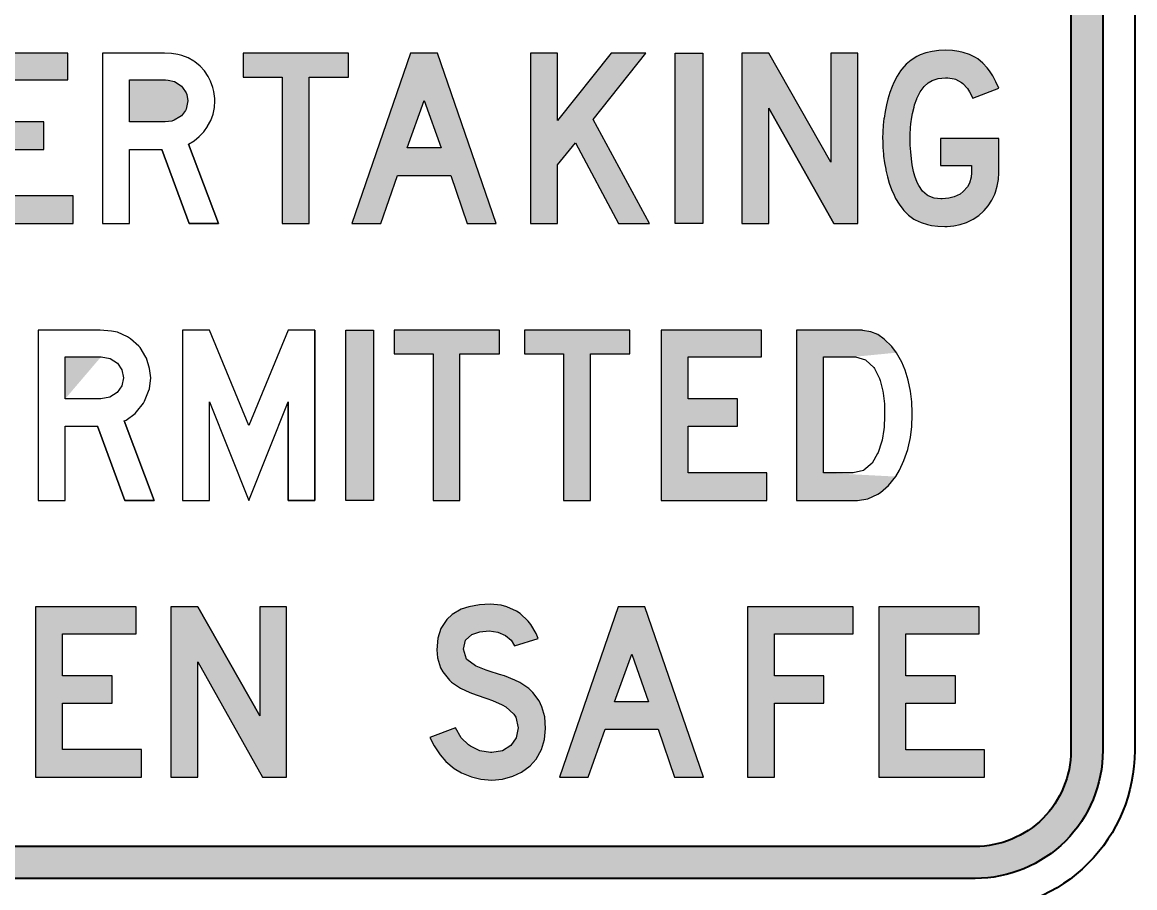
# Model space of a CAD drawing. Header units: inches. Extents: x 0 to 420, y 0 to 297.
# Drawn here: x 142.9 to 212.5, y 152.2 to 206.4 of the extents above; entities that cross this region are included whole.
import ezdxf

# ---------------------------------------------------------------- set-up
doc = ezdxf.new("R2010")
doc.units = ezdxf.units.IN
doc.header["$MEASUREMENT"] = 0
for name, color, linetype in [('L25', 1, 'Continuous'), ('L35', 3, 'Continuous'), ('T25', 1, 'Continuous')]:
    doc.layers.add(name, color=color, linetype=linetype)
doc.styles.add('ISO', font='iso3098b.shx')
doc.dimstyles.new('SIGNSDIM', dxfattribs={"dimtxt": 2.5, "dimasz": 0.2, "dimexe": 1.5, "dimexo": 2, "dimgap": 1, "dimtad": 1, "dimdec": 4, "dimlfac": 15, "dimrnd": 1, "dimdsep": 46, "dimtxsty": 'ISO', "dimblk": 'SGNDIM', "dimcen": 2.5, "dimse2": 1, "dimadec": 0, "dimazin": 0, "dimtfac": 1, "dimtdec": 4, "dimtix": 1, "dimtmove": 0, "dimatfit": 3, "dimldrblk": 'SGNDIM', "dimfxl": 1, "dimtolj": 1, "dimtzin": 0, "dimarcsym": 0})

# ---------------------------------------------------------------- blocks, each defined once
blk = doc.blocks.new('SGNDIM')
for p, q in [((0, 4.5), (0, -4.5)), ((0, 0), (-1, 0))]:
    blk.add_line(p, q)
blk = doc.blocks.new('*D13')
at = {"layer": 'DEFPOINTS', "color": 0, "transparency": 16777216}
for p in [(126.373, 186.061), (198.672, 186.061), (198.672, 124.928)]:
    blk.add_point(p, dxfattribs=at)
at = {"layer": 'T25', "color": 0, "lineweight": -2, "transparency": 16777216}
blk.add_line((126.573, 124.928), (198.472, 124.928), dxfattribs=at)
at = {"layer": 'T25', "color": 0, "lineweight": -2, "transparency": 16777216, "xscale": 0.2, "yscale": 0.2, "zscale": 0.2, "rotation": 180}
blk.add_blockref('SGNDIM', (126.373, 124.928), dxfattribs=at)
at = {"layer": 'T25', "color": 0, "lineweight": -2, "transparency": 16777216, "xscale": 0.2, "yscale": 0.2, "zscale": 0.2}
blk.add_blockref('SGNDIM', (198.672, 124.928), dxfattribs=at)
at = {"layer": 'T25', "color": 0, "transparency": 16777216, "insert": (162.523, 127.178), "char_height": 2.5, "attachment_point": 5, "style": 'ISO'}
blk.add_mtext('\\A1;1084', dxfattribs=at)

msp = doc.modelspace()

# ---------------------------------------------------------------- hatches: boundary and pattern name
at = {"layer": 'L25'}
h = msp.add_hatch(color=256, dxfattribs=at)
edge = h.paths.add_edge_path(flags=16)
edge.add_line((116.5225119, 160.7609522), (116.5225119, 260.7609522))
edge.add_arc((122.5225119, 260.7609522), 6, 90, 180, ccw=False)
edge.add_line((122.5225119, 266.7609522), (202.5225119, 266.7609522))
edge.add_arc((202.5225119, 260.7609522), 6, 0, 90, ccw=False)
edge.add_line((208.5225119, 260.7609522), (208.5225119, 160.7609522))
edge.add_arc((202.5225119, 160.7609522), 6, -90, 0, ccw=False)
edge.add_line((202.5225119, 154.7609522), (122.5225119, 154.7609522))
edge.add_arc((122.5225119, 160.7609522), 6, 180, 270, ccw=False)
edge = h.paths.add_edge_path()
edge.add_line((114.5225119, 160.7609522), (114.5225119, 260.7609522))
edge.add_arc((122.5225119, 260.7609522), 8, 90, 180, ccw=False)
edge.add_line((122.5225119, 268.7609522), (202.5225119, 268.7609522))
edge.add_arc((202.5225119, 260.7609522), 8, 0, 90, ccw=False)
edge.add_line((210.5225119, 260.7609522), (210.5225119, 160.7609522))
edge.add_arc((202.5225119, 160.7609522), 8, -90, 0, ccw=False)
edge.add_line((202.5225119, 152.7609522), (122.5225119, 152.7609522))
edge.add_arc((122.5225119, 160.7609522), 8, 180, 270, ccw=False)
for points in [[(145.7086287, 204.4276188), (139.4137471, 204.4276188), (139.4137471, 193.7609522), (146.0468003, 193.7609522), (146.0468003, 195.4844052), (141.1046053, 195.4844052), (141.1046053, 198.3975704), (144.2133397, 198.3975704), (144.2133397, 200.1169491), (141.1046053, 200.1169491), (141.1046053, 202.7530581), (145.7086287, 202.7530581)], [(163.2976279, 204.4276188), (156.6971696, 204.4276188), (156.6971696, 202.9323298), (159.1417838, 202.9323298), (159.1417838, 193.7609522), (160.8244932, 193.7609522), (160.8244932, 202.9323298), (163.2976279, 202.9323298)], [(181.9133651, 204.4276188), (179.7295098, 204.4276188), (176.376314, 200.206585), (176.376314, 204.4276188), (174.6854558, 204.4276188), (174.6854558, 193.7609522), (176.376314, 193.7609522), (176.376314, 197.4360222), (177.4967621, 198.8090805), (180.1939865, 193.7609522), (182.1293061, 193.7609522), (178.613136, 200.275849)], [(183.7468258, 193.7609522), (183.7468258, 204.4276188), (185.4784275, 204.4276188), (185.4784275, 193.7609522)], [(193.6719595, 193.7609522), (189.6016768, 200.9847871), (189.6016768, 193.7609522), (187.9108187, 193.7609522), (187.9108187, 204.4276188), (189.6016768, 204.4276188), (193.4926878, 197.6071452), (193.4926878, 204.4276188), (195.1835459, 204.4276188), (195.1835459, 193.7609522)], [(197.6485319, 202.9812221), (197.4448141, 202.5900838), (197.3388808, 202.341548), (197.192204, 201.9544841), (197.0699732, 201.5429741), (196.976263, 201.1803563), (196.8907015, 200.7729206), (196.8255118, 200.3491874), (196.8214375, 200.3247413), (196.7766195, 199.9132312), (196.748099, 199.4976468), (196.735876, 199.0779881), (196.7399503, 198.9394599), (196.7521734, 198.5238755), (196.7888426, 198.1082911), (196.8010657, 197.981986), (196.8581067, 197.5623272), (196.9314451, 197.1589659), (196.9436682, 197.0978505), (197.0414527, 196.6863405), (197.1555347, 196.2911279), (197.2940629, 195.8959152), (197.4529628, 195.5251487), (197.546673, 195.333654), (197.7626139, 194.9710362), (197.9948523, 194.649162), (198.060042, 194.5758236), (198.3574701, 194.2824699), (198.687493, 194.0420828), (198.7771288, 193.9891161), (199.1478953, 193.8179932), (199.555331, 193.6957624), (199.7875694, 193.6468702), (200.1909307, 193.5979779), (200.6350356, 193.5816804), (200.7817125, 193.5816804), (201.2013713, 193.622424), (201.6006582, 193.7039112), (201.9836478, 193.8342906), (202.0284657, 193.850588), (202.4073809, 194.0380084), (202.7496269, 194.2661724), (203.0552037, 194.53508), (203.0837242, 194.5676748), (203.3485574, 194.877326), (203.572647, 195.2236463), (203.7559931, 195.6066359), (203.800811, 195.7207179), (203.914893, 196.1077818), (203.9841571, 196.5152175), (204.0086032, 196.943025), (204.0086032, 199.0779881), (200.3661281, 199.0779881), (200.3661281, 197.3912043), (202.3095964, 197.3912043), (202.3095964, 196.943025), (202.2892246, 196.6618943), (202.1710682, 196.2789048), (202.0569862, 196.0670382), (201.7880787, 195.7573871), (201.5843608, 195.6025615), (201.2054456, 195.4232898), (200.8835714, 195.3377283), (200.4598383, 195.3010591), (200.3783511, 195.3010591), (199.9586924, 195.3581001), (199.5920002, 195.4966282), (199.5308849, 195.5332975), (199.2334568, 195.7899819), (198.9930698, 196.1485254), (198.9075083, 196.3237227), (198.7608314, 196.7270841), (198.6793443, 197.0245121), (198.5937828, 197.4441709), (198.5367418, 197.8190117), (198.4919238, 198.2386705), (198.4919238, 198.2427449), (198.4674777, 198.6624036), (198.459329, 199.0779881), (198.4634033, 199.3387469), (198.4878495, 199.7584057), (198.5122956, 200.0110158), (198.573411, 200.4225259), (198.6100802, 200.6425412), (198.7037904, 201.0459025), (198.7404596, 201.1844306), (198.870839, 201.5714946), (198.8789878, 201.5918663), (199.08678, 202.0074508), (199.327167, 202.3333993), (199.5920002, 202.5778607), (199.840536, 202.7204632), (200.2194512, 202.8426939), (200.6635561, 202.8793632), (200.8183817, 202.8752888), (201.2176687, 202.8141734), (201.3032302, 202.7897273), (201.665848, 202.5900838), (201.7595582, 202.5167454), (202.0406888, 202.2030199), (202.1751426, 201.999302), (202.3829348, 201.6163125), (204.0086032, 202.2437635), (203.8293315, 202.6308274), (203.6337624, 202.9975195), (203.4218958, 203.3234681), (203.287442, 203.5027398), (203.0022371, 203.8083166), (202.6925859, 204.0609267), (202.5459091, 204.1546369), (202.1792169, 204.337983), (201.7840043, 204.4724367), (201.5110224, 204.5335521), (201.1035867, 204.5865187), (200.6635561, 204.6028162), (200.2601948, 204.5865187), (199.8364617, 204.5335521), (199.4453234, 204.4439162), (199.08678, 204.3135368), (198.8749134, 204.2116779), (198.5285931, 203.995737), (198.2148676, 203.7309038), (197.9378113, 203.4171783), (197.8644729, 203.3193937)], [(163.1267758, 176.4276188), (163.1267758, 187.0942855), (164.86112, 187.0942855), (164.86112, 176.4276188)], [(172.7420524, 187.0942855), (166.1461523, 187.0942855), (166.1461523, 185.5935834), (168.5904096, 185.5935834), (168.5904096, 176.4276188), (170.2708364, 176.4276188), (170.2708364, 185.5935834), (172.7420524, 185.5935834)], [(180.9105444, 187.0942855), (174.3146443, 187.0942855), (174.3146443, 185.5935834), (176.7589016, 185.5935834), (176.7589016, 176.4276188), (178.4393284, 176.4276188), (178.4393284, 185.5935834), (180.9105444, 185.5935834)], [(189.1599125, 187.0942855), (182.8695446, 187.0942855), (182.8695446, 176.4276188), (189.4924034, 176.4276188), (189.4924034, 178.1529769), (184.5589577, 178.1529769), (184.5589577, 181.0645186), (187.6592105, 181.0645186), (187.6592105, 182.7808904), (184.5589577, 182.7808904), (184.5589577, 185.4138586), (189.1599125, 185.4138586)], [(149.989516, 169.7609522), (143.7023691, 169.7609522), (143.7023691, 159.0997472), (150.3218367, 159.0997472), (150.3218367, 160.8242218), (145.3909171, 160.8242218), (145.3909171, 163.7342727), (148.4895824, 163.7342727), (148.4895824, 165.4497657), (145.3909171, 165.4497657), (145.3909171, 168.0813857), (149.989516, 168.0813857)], [(153.8516206, 169.7609522), (157.7316884, 162.9438885), (157.7316884, 169.7609522), (159.4202365, 169.7609522), (159.4202365, 159.0997472), (157.9113212, 159.0997472), (153.8516206, 166.3209846), (153.8516206, 159.0997472), (152.1630726, 159.0997472), (152.1630726, 169.7609522)], [(169.9988452, 162.1839691), (168.3821503, 161.591181), (168.6605811, 161.0612643), (169.0378099, 160.4954211), (169.3880938, 160.0912474), (169.9090289, 159.6511471), (170.3581108, 159.3727163), (170.9958071, 159.1122488), (171.570632, 158.9685425), (172.2711998, 158.9146527), (172.9448227, 158.9775242), (173.5915007, 159.157157), (174.1214173, 159.4086428), (174.6603156, 159.8128166), (175.0375445, 160.2349536), (175.3698651, 160.8367234), (175.5674611, 161.4654381), (175.6303326, 162.1570242), (175.5764428, 162.8845369), (175.4057916, 163.4952884), (175.2261589, 163.8725172), (174.8309668, 164.4114155), (174.5794809, 164.6449381), (174.0136377, 165.0221669), (173.6992803, 165.1748548), (173.061584, 165.4353223), (172.7562083, 165.5341203), (172.1095303, 165.7317164), (171.9119343, 165.7945878), (171.2922012, 166.0460737), (171.247293, 166.064037), (170.7083947, 166.4682107), (170.6904314, 166.486174), (170.4838537, 167.1148887), (170.6275599, 167.6717503), (171.0047888, 168.0220342), (171.5167422, 168.201667), (172.1005487, 168.2555568), (172.6484286, 168.174722), (173.1244555, 167.9681443), (173.483721, 167.6717503), (173.6902987, 167.3214664), (175.172269, 167.7795299), (175.0465261, 168.0849056), (174.7052238, 168.6687122), (174.5345727, 168.8752898), (174.0405826, 169.342335), (173.8160416, 169.4860413), (173.1963086, 169.7734537), (172.8460247, 169.8632701), (172.1544385, 169.9261415), (171.4897972, 169.890215), (170.8341376, 169.7734537), (170.3491292, 169.6117842), (169.7832859, 169.2794636), (169.4509653, 168.9740879), (169.0827181, 168.399263), (168.8851221, 167.7974932), (168.8222506, 167.0699805), (168.8671588, 166.5670087), (169.0557732, 165.9472757), (169.1994794, 165.6868082), (169.6216164, 165.1748548), (169.7383777, 165.0580935), (170.2952393, 164.6808646), (170.8880275, 164.4024339), (171.2922012, 164.249746), (171.9478608, 164.025205), (172.3071263, 163.8904805), (172.9178778, 163.6210313), (173.1334371, 163.4952884), (173.6453905, 163.0551881), (173.7711334, 162.857592), (173.9148396, 162.1839691), (173.7980783, 161.5732177), (173.4567761, 161.0792276), (172.9448227, 160.7558886), (172.935841, 160.7558886), (172.2711998, 160.6391273), (172.190365, 160.6391273), (171.5167422, 160.746907), (170.923954, 161.0343194), (170.8071927, 161.1151542), (170.3491292, 161.5732177)], [(194.8869656, 169.7554904), (188.267498, 169.7554904), (188.267498, 159.0942855), (189.9560461, 159.0942855), (189.9560461, 163.728811), (193.0547113, 163.728811), (193.0547113, 165.4443039), (189.9560461, 165.4443039), (189.9560461, 168.075924), (194.8869656, 168.075924)], [(202.7818259, 169.7554904), (196.4946789, 169.7554904), (196.4946789, 159.0942855), (203.1231281, 159.0942855), (203.1231281, 160.8187601), (198.1832269, 160.8187601), (198.1832269, 163.728811), (201.2908739, 163.728811), (201.2908739, 165.4443039), (198.1832269, 165.4443039), (198.1832269, 168.075924), (202.7818259, 168.075924)]]:
    msp.add_hatch(color=256, dxfattribs=at).paths.add_polyline_path(points)
h = msp.add_hatch(color=256, dxfattribs=at)
h.paths.add_polyline_path([(149.5751935, 200.1169491), (149.5751935, 202.7530581), (151.8242386, 202.7530581), (151.9994359, 202.740835), (152.3946486, 202.6430504), (152.5087306, 202.5900838), (152.8428278, 202.3537711), (152.9080176, 202.284507), (153.1239585, 201.9341123), (153.1606277, 201.8404021), (153.2258174, 201.4329664), (153.221743, 201.3270331), (153.1239585, 200.9277461), (153.0791405, 200.8340359), (152.8306048, 200.5080874), (152.7409689, 200.4306746), (152.3824255, 200.2269567), (152.2235256, 200.1739901), (151.8079412, 200.1169491)], flags=0)
h.paths.add_polyline_path([(153.278784, 198.7357421), (153.6251044, 198.9353856), (153.9469786, 199.2002188), (154.2321836, 199.5017212), (154.4684963, 199.8439672), (154.4725706, 199.8521159), (154.6640654, 200.2147337), (154.8107423, 200.6099463), (154.8107423, 200.6140207), (154.9003781, 201.0214564), (154.932973, 201.4329664), (154.9248243, 201.5918663), (154.8677833, 202.0196738), (154.8025936, 202.272284), (154.6559167, 202.6715709), (154.5010911, 202.968999), (154.2688528, 203.3234681), (153.9999452, 203.6168218), (153.6739967, 203.8857293), (153.6047326, 203.9305473), (153.2502635, 204.1261164), (152.8509766, 204.2850163), (152.6105895, 204.3461317), (152.2072281, 204.407247), (151.7671976, 204.4276188), (147.8843354, 204.4276188), (147.8843354, 193.7609522), (149.5751935, 193.7609522), (149.5751935, 198.3975704), (151.6001489, 198.3975704), (153.3195276, 193.7609522), (155.1570626, 193.7609522)], flags=17)
edge = h.paths.add_edge_path(flags=17)
edge.add_line((153.278784, 198.7357421), (153.6251044, 198.9353856))
edge.add_line((153.278784, 198.7357421), (155.1570626, 193.7609522))
edge.add_line((155.1570626, 193.7609522), (153.3195276, 193.7609522))
edge.add_line((153.3195276, 193.7609522), (151.6001489, 198.3975704))
edge.add_line((149.5751935, 198.3975704), (151.6001489, 198.3975704))
edge.add_line((149.5751935, 193.7609522), (149.5751935, 198.3975704))
edge.add_line((147.8843354, 193.7609522), (149.5751935, 193.7609522))
edge.add_line((147.8843354, 204.4276188), (147.8843354, 193.7609522))
edge.add_line((151.7671976, 204.4276188), (147.8843354, 204.4276188))
edge.add_line((152.2072281, 204.407247), (151.7671976, 204.4276188))
edge.add_line((152.6105895, 204.3461317), (152.2072281, 204.407247))
edge.add_line((152.8509766, 204.2850163), (152.6105895, 204.3461317))
edge.add_line((153.2502635, 204.1261164), (152.8509766, 204.2850163))
edge.add_line((153.6047326, 203.9305473), (153.2502635, 204.1261164))
edge.add_line((153.6739967, 203.8857293), (153.6047326, 203.9305473))
edge.add_line((153.9999452, 203.6168218), (153.6739967, 203.8857293))
edge.add_line((154.2688528, 203.3234681), (153.9999452, 203.6168218))
edge.add_line((154.5010911, 202.968999), (154.2688528, 203.3234681))
edge.add_line((154.6559167, 202.6715709), (154.5010911, 202.968999))
edge.add_line((154.8025936, 202.272284), (154.6559167, 202.6715709))
edge.add_line((154.8677833, 202.0196738), (154.8025936, 202.272284))
edge.add_line((154.9248243, 201.5918663), (154.8677833, 202.0196738))
edge.add_line((154.932973, 201.4329664), (154.9248243, 201.5918663))
edge.add_line((154.9003781, 201.0214564), (154.932973, 201.4329664))
edge.add_line((154.8107423, 200.6140207), (154.9003781, 201.0214564))
edge.add_line((154.8107423, 200.6099463), (154.8107423, 200.6140207))
edge.add_line((154.6640654, 200.2147337), (154.8107423, 200.6099463))
edge.add_line((154.4725706, 199.8521159), (154.6640654, 200.2147337))
edge.add_line((154.4684963, 199.8439672), (154.4725706, 199.8521159))
edge.add_line((154.2321836, 199.5017212), (154.4684963, 199.8439672))
edge.add_line((153.9469786, 199.2002188), (154.2321836, 199.5017212))
edge.add_line((153.6251044, 198.9353856), (153.9469786, 199.2002188))
h.paths.add_polyline_path([(151.6001489, 198.3975704), (153.3195276, 193.7609522)], flags=0)
h.paths.add_polyline_path([(155.1570626, 193.7609522), (153.278784, 198.7357421)], flags=0)
h = msp.add_hatch(color=256, dxfattribs=at)
h.paths.add_polyline_path([(168.8631996, 204.4276188), (167.1804902, 204.4276188), (163.5094945, 193.7609522), (165.3144347, 193.7609522), (166.3615444, 196.771902), (169.6943685, 196.771902), (170.7292551, 193.7609522), (172.5341953, 193.7609522)])
h.paths.add_polyline_path([(166.9564005, 198.4912806), (168.0401795, 201.4696356), (169.0872893, 198.4912806)], flags=16)
h = msp.add_hatch(color=256, dxfattribs=at)
h.paths.add_polyline_path([(197.4840917, 180.351825), (193.1067043, 188.0248579)], flags=0)
edge = h.paths.add_edge_path(flags=17)
edge.add_line((197.6857723, 176.0248579), (193.1067043, 184.1516722))
edge.add_line((193.1067043, 176.0248579), (193.1067043, 184.1516722))
edge.add_line((191.2044889, 176.0248579), (193.1067043, 176.0248579))
edge.add_line((191.2044889, 188.0248579), (191.2044889, 176.0248579))
edge.add_line((193.1067043, 188.0248579), (191.2044889, 188.0248579))
edge.add_line((193.1067043, 188.0248579), (197.4840917, 180.351825))
edge.add_line((197.4840917, 188.0248579), (197.4840917, 180.351825))
edge.add_line((197.4840917, 188.0248579), (199.3863071, 188.0248579))
edge.add_line((199.3863071, 188.0248579), (199.3863071, 176.0248579))
edge.add_line((199.3863071, 176.0248579), (197.6857723, 176.0248579))
edge = h.paths.add_edge_path(flags=17)
edge.add_line((197.6857723, 176.0248579), (193.1067043, 184.1516722))
edge.add_line((197.6857723, 176.0248579), (199.3863071, 176.0248579))
edge.add_line((199.3863071, 176.0248579), (199.3863071, 188.0248579))
edge.add_line((199.3863071, 188.0248579), (197.4840917, 188.0248579))
edge.add_line((197.4840917, 188.0248579), (197.4840917, 180.351825))
edge.add_line((197.4840917, 180.351825), (193.1067043, 188.0248579))
edge.add_line((193.1067043, 188.0248579), (191.2044889, 188.0248579))
edge.add_line((191.2044889, 188.0248579), (191.2044889, 176.0248579))
edge.add_line((191.2044889, 176.0248579), (193.1067043, 176.0248579))
edge.add_line((193.1067043, 176.0248579), (193.1067043, 184.1516722))
h = msp.add_hatch(color=256, dxfattribs=at)
h.paths.add_polyline_path([(197.6857723, 176.0248579), (193.1067043, 184.1516722)])
h.paths.add_polyline_path([(193.1067043, 188.0248579), (197.4840917, 180.351825)])
h = msp.add_hatch(color=256, dxfattribs=at)
h.paths.add_polyline_path([(145.5496907, 182.7808904), (145.5496907, 185.4138586), (147.7962506, 185.4138586), (148.37137, 185.3060238), (148.820682, 185.0184641), (149.0992554, 184.5961108), (149.198104, 184.1018676), (149.0992554, 183.589652), (148.8027095, 183.1762849), (148.3533975, 182.8887253), (147.7872644, 182.7808904)], flags=0)
h.paths.add_polyline_path([(149.2520215, 181.4059957), (149.3688426, 181.4599131), (149.9259895, 181.8642939), (150.0248381, 181.9631425), (150.4471914, 182.5113032), (150.5190813, 182.6460968), (150.7796822, 183.2751336), (150.8246134, 183.4189134), (150.9054896, 184.1018676), (150.8425859, 184.6859732), (150.6359024, 185.3329825), (150.5999575, 185.3958862), (150.2405079, 185.988978), (150.1596317, 186.0878266), (149.647416, 186.5461249), (149.458705, 186.6719322), (148.8296682, 186.9505056), (148.4522461, 187.0313818), (147.7423332, 187.0942855), (143.8602776, 187.0942855), (143.8602776, 176.4276188), (145.5496907, 176.4276188), (145.5496907, 181.0645186), (147.5805809, 181.0645186), (149.2969527, 176.4276188), (151.1301456, 176.4276188)], flags=17)
edge = h.paths.add_edge_path(flags=17)
edge.add_line((149.2520215, 181.4059957), (149.3688426, 181.4599131))
edge.add_line((149.2520215, 181.4059957), (151.1301456, 176.4276188))
edge.add_line((151.1301456, 176.4276188), (149.2969527, 176.4276188))
edge.add_line((149.2969527, 176.4276188), (147.5805809, 181.0645186))
edge.add_line((145.5496907, 181.0645186), (147.5805809, 181.0645186))
edge.add_line((145.5496907, 176.4276188), (145.5496907, 181.0645186))
edge.add_line((143.8602776, 176.4276188), (145.5496907, 176.4276188))
edge.add_line((143.8602776, 187.0942855), (143.8602776, 176.4276188))
edge.add_line((147.7423332, 187.0942855), (143.8602776, 187.0942855))
edge.add_line((148.4522461, 187.0313818), (147.7423332, 187.0942855))
edge.add_line((148.8296682, 186.9505056), (148.4522461, 187.0313818))
edge.add_line((149.458705, 186.6719322), (148.8296682, 186.9505056))
edge.add_line((149.647416, 186.5461249), (149.458705, 186.6719322))
edge.add_line((150.1596317, 186.0878266), (149.647416, 186.5461249))
edge.add_line((150.2405079, 185.988978), (150.1596317, 186.0878266))
edge.add_line((150.5999575, 185.3958862), (150.2405079, 185.988978))
edge.add_line((150.6359024, 185.3329825), (150.5999575, 185.3958862))
edge.add_line((150.8425859, 184.6859732), (150.6359024, 185.3329825))
edge.add_line((150.9054896, 184.1018676), (150.8425859, 184.6859732))
edge.add_line((150.8246134, 183.4189134), (150.9054896, 184.1018676))
edge.add_line((150.7796822, 183.2751336), (150.8246134, 183.4189134))
edge.add_line((150.5190813, 182.6460968), (150.7796822, 183.2751336))
edge.add_line((150.4471914, 182.5113032), (150.5190813, 182.6460968))
edge.add_line((150.0248381, 181.9631425), (150.4471914, 182.5113032))
edge.add_line((149.9259895, 181.8642939), (150.0248381, 181.9631425))
edge.add_line((149.3688426, 181.4599131), (149.9259895, 181.8642939))
h.paths.add_polyline_path([(147.5805809, 181.0645186), (149.2969527, 176.4276188)], flags=0)
h.paths.add_polyline_path([(151.1301456, 176.4276188), (149.2520215, 181.4059957)], flags=0)
edge = h.paths.add_edge_path(flags=0)
edge.add_line((147.7962506, 185.4138586), (148.37137, 185.3060238))
edge.add_line((148.37137, 185.3060238), (148.820682, 185.0184641))
edge.add_line((148.820682, 185.0184641), (149.0992554, 184.5961108))
edge.add_line((149.0992554, 184.5961108), (149.198104, 184.1018676))
edge.add_line((149.198104, 184.1018676), (149.0992554, 183.589652))
edge.add_line((149.0992554, 183.589652), (148.8027095, 183.1762849))
edge.add_line((148.8027095, 183.1762849), (148.3533975, 182.8887253))
edge.add_line((148.3533975, 182.8887253), (147.7872644, 182.7808904))
edge.add_line((147.7872644, 182.7808904), (145.5496907, 182.7808904))
h = msp.add_hatch(color=256, dxfattribs=at)
h.paths.add_polyline_path([(161.1947342, 187.0942855), (159.5232936, 187.0942855), (157.0520776, 181.1094498), (154.5808617, 187.0942855), (152.8914486, 187.0942855), (152.8914486, 176.4276188), (154.5808617, 176.4276188), (154.5808617, 182.6011656), (157.0520776, 176.4276188), (159.5232936, 182.6011656), (159.5232936, 176.4276188), (161.1947342, 176.4276188)], flags=17)
h.paths.add_polyline_path([(159.5232936, 176.4276188), (159.5232936, 182.6011656)], flags=0)
edge = h.paths.add_edge_path(flags=17)
edge.add_line((161.1947342, 187.0942855), (159.5232936, 187.0942855))
edge.add_line((161.1947342, 176.4276188), (161.1947342, 187.0942855))
edge.add_line((159.5232936, 176.4276188), (161.1947342, 176.4276188))
edge.add_line((159.5232936, 176.4276188), (159.5232936, 182.6011656))
edge.add_line((157.0520776, 176.4276188), (159.5232936, 182.6011656))
edge.add_line((154.5808617, 182.6011656), (157.0520776, 176.4276188))
edge.add_line((154.5808617, 176.4276188), (154.5808617, 182.6011656))
edge.add_line((152.8914486, 176.4276188), (154.5808617, 176.4276188))
edge.add_line((152.8914486, 187.0942855), (152.8914486, 176.4276188))
edge.add_line((154.5808617, 187.0942855), (152.8914486, 187.0942855))
edge.add_line((157.0520776, 181.1094498), (154.5808617, 187.0942855))
edge.add_line((159.5232936, 187.0942855), (157.0520776, 181.1094498))
h.paths.add_polyline_path([(159.5232936, 176.4276188), (161.1947342, 176.4276188)], flags=0)
h = msp.add_hatch(color=256, dxfattribs=at)
h.paths.add_polyline_path([(193.0239956, 178.1529769), (193.0239956, 185.4138586), (194.9290785, 185.4138586), (195.0279271, 185.4138586), (195.6659502, 185.2341338), (195.6929089, 185.2161614), (196.1871521, 184.7398907), (196.2320833, 184.676987), (196.5376154, 184.0569364), (196.5825466, 183.9311291), (196.7442989, 183.2661473), (196.7622714, 183.1493262), (196.8431476, 182.466372), (196.8431476, 182.4573857), (196.86112, 181.7744315), (196.86112, 181.6935554), (196.8251751, 181.0106011), (196.8161888, 180.8758075), (196.6993677, 180.1928533), (196.6634228, 180.0760322), (196.447753, 179.4200367), (196.4207943, 179.357133), (196.0793172, 178.7640412), (195.5671015, 178.3147292), (195.5401428, 178.3057429), (194.8841473, 178.1529769)], flags=0)
h.paths.add_polyline_path([(197.5979917, 185.6744596), (197.3194183, 186.0518817), (196.8341613, 186.5281524), (196.4387668, 186.8067258), (196.0074273, 186.9864506), (195.4862254, 187.0673268), (195.4682529, 187.076313), (194.7763124, 187.0942855), (191.3345826, 187.0942855), (191.3345826, 176.4276188), (195.099817, 176.4276188), (195.1537345, 176.4276188), (195.80973, 176.5354537), (196.4387668, 176.8230134), (196.6005191, 176.9308482), (197.1037485, 177.3621878), (197.5530605, 177.9193346), (197.7867027, 178.3147292), (198.0742624, 178.9257935), (198.3168909, 179.6087477), (198.3438496, 179.7255688), (198.4876295, 180.3725781), (198.5685056, 181.0555323), (198.5954643, 181.7744315), (198.5954643, 181.9002389), (198.5685056, 182.6011656), (198.4876295, 183.2661473), (198.3438496, 183.9491015), (198.1461523, 184.5871246), (197.9304826, 185.090354)])
edge = h.paths.add_edge_path(flags=16)
edge.add_line((194.9290785, 185.4138586), (195.0279271, 185.4138586))
edge.add_line((195.0279271, 185.4138586), (195.6659502, 185.2341338))
edge.add_line((195.6659502, 185.2341338), (195.6929089, 185.2161614))
edge.add_line((195.6929089, 185.2161614), (196.1871521, 184.7398907))
edge.add_line((196.1871521, 184.7398907), (196.2320833, 184.676987))
edge.add_line((196.2320833, 184.676987), (196.5376154, 184.0569364))
edge.add_line((196.5376154, 184.0569364), (196.5825466, 183.9311291))
edge.add_line((196.5825466, 183.9311291), (196.7442989, 183.2661473))
edge.add_line((196.7442989, 183.2661473), (196.7622714, 183.1493262))
edge.add_line((196.7622714, 183.1493262), (196.8431476, 182.466372))
edge.add_line((196.8431476, 182.466372), (196.8431476, 182.4573857))
edge.add_line((196.8431476, 182.4573857), (196.86112, 181.7744315))
edge.add_line((196.86112, 181.7744315), (196.86112, 181.6935554))
edge.add_line((196.86112, 181.6935554), (196.8251751, 181.0106011))
edge.add_line((196.8251751, 181.0106011), (196.8161888, 180.8758075))
edge.add_line((196.8161888, 180.8758075), (196.6993677, 180.1928533))
edge.add_line((196.6993677, 180.1928533), (196.6634228, 180.0760322))
edge.add_line((196.6634228, 180.0760322), (196.447753, 179.4200367))
edge.add_line((196.447753, 179.4200367), (196.4207943, 179.357133))
edge.add_line((196.4207943, 179.357133), (196.0793172, 178.7640412))
edge.add_line((196.0793172, 178.7640412), (195.5671015, 178.3147292))
edge.add_line((195.5671015, 178.3147292), (195.5401428, 178.3057429))
edge.add_line((195.5401428, 178.3057429), (194.8841473, 178.1529769))
edge.add_line((194.8841473, 178.1529769), (193.0239956, 178.1529769))
edge.add_line((197.5530605, 177.9193346), (197.7867027, 178.3147292))
edge.add_line((197.7867027, 178.3147292), (198.0742624, 178.9257935))
edge.add_line((198.0742624, 178.9257935), (198.3168909, 179.6087477))
edge.add_line((198.3168909, 179.6087477), (198.3438496, 179.7255688))
edge.add_line((198.3438496, 179.7255688), (198.4876295, 180.3725781))
edge.add_line((198.4876295, 180.3725781), (198.5685056, 181.0555323))
edge.add_line((198.5685056, 181.0555323), (198.5954643, 181.7744315))
edge.add_line((198.5954643, 181.7744315), (198.5954643, 181.9002389))
edge.add_line((198.5954643, 181.9002389), (198.5685056, 182.6011656))
edge.add_line((198.5685056, 182.6011656), (198.4876295, 183.2661473))
edge.add_line((198.4876295, 183.2661473), (198.3438496, 183.9491015))
edge.add_line((198.3438496, 183.9491015), (198.1461523, 184.5871246))
edge.add_line((198.1461523, 184.5871246), (197.9304826, 185.090354))
edge.add_line((197.9304826, 185.090354), (197.5979917, 185.6744596))
h = msp.add_hatch(color=256, dxfattribs=at)
h.paths.add_polyline_path([(181.8546081, 169.7554904), (180.1750417, 169.7554904), (176.5105332, 159.0942855), (178.3068609, 159.0942855), (179.3577126, 162.1031344), (182.6899005, 162.1031344), (183.7138073, 159.0942855), (185.5191166, 159.0942855)])
h.paths.add_polyline_path([(179.9505007, 163.8186274), (181.0282974, 166.8005313), (182.0791491, 163.8186274)], flags=16)

# ---------------------------------------------------------------- linework, layer by layer
for points in [[(114.5225119, 160.7609522), (114.5225119, 260.7609522, -0.4142135624), (122.5225119, 268.7609522), (202.5225119, 268.7609522, -0.4142135624), (210.5225119, 260.7609522), (210.5225119, 160.7609522, -0.4142135624), (202.5225119, 152.7609522), (122.5225119, 152.7609522, -0.4142135624)], [(116.5225119, 160.7609522), (116.5225119, 260.7609522, -0.4142135624), (122.5225119, 266.7609522), (202.5225119, 266.7609522, -0.4142135624), (208.5225119, 260.7609522), (208.5225119, 160.7609522, -0.4142135624), (202.5225119, 154.7609522), (122.5225119, 154.7609522, -0.4142135624)]]:
    msp.add_lwpolyline(points, format="xyb", close=True, dxfattribs=at)
at = {"layer": 'L25', "color": 1, "lineweight": 0}
for points in [[(145.7086287, 204.4276188), (139.4137471, 204.4276188), (139.4137471, 193.7609522), (146.0468003, 193.7609522), (146.0468003, 195.4844052), (141.1046053, 195.4844052), (141.1046053, 198.3975704), (144.2133397, 198.3975704), (144.2133397, 200.1169491), (141.1046053, 200.1169491), (141.1046053, 202.7530581), (145.7086287, 202.7530581)], [(163.2976279, 204.4276188), (156.6971696, 204.4276188), (156.6971696, 202.9323298), (159.1417838, 202.9323298), (159.1417838, 193.7609522), (160.8244932, 193.7609522), (160.8244932, 202.9323298), (163.2976279, 202.9323298)], [(168.8631996, 204.4276188), (167.1804902, 204.4276188), (163.5094945, 193.7609522), (165.3144347, 193.7609522), (166.3615444, 196.771902), (169.6943685, 196.771902), (170.7292551, 193.7609522), (172.5341953, 193.7609522)], [(181.9133651, 204.4276188), (179.7295098, 204.4276188), (176.376314, 200.206585), (176.376314, 204.4276188), (174.6854558, 204.4276188), (174.6854558, 193.7609522), (176.376314, 193.7609522), (176.376314, 197.4360222), (177.4967621, 198.8090805), (180.1939865, 193.7609522), (182.1293061, 193.7609522), (178.613136, 200.275849)], [(183.7468258, 193.7609522), (183.7468258, 204.4276188), (185.4784275, 204.4276188), (185.4784275, 193.7609522), (183.7468258, 193.7609522)], [(197.6485319, 202.9812221), (197.4448141, 202.5900838), (197.3388808, 202.341548), (197.192204, 201.9544841), (197.0699732, 201.5429741), (196.976263, 201.1803563), (196.8907015, 200.7729206), (196.8255118, 200.3491874), (196.8214375, 200.3247413), (196.7766195, 199.9132312), (196.748099, 199.4976468), (196.735876, 199.0779881), (196.7399503, 198.9394599), (196.7521734, 198.5238755), (196.7888426, 198.1082911), (196.8010657, 197.981986), (196.8581067, 197.5623272), (196.9314451, 197.1589659), (196.9436682, 197.0978505), (197.0414527, 196.6863405), (197.1555347, 196.2911279), (197.2940629, 195.8959152), (197.4529628, 195.5251487), (197.546673, 195.333654), (197.7626139, 194.9710362), (197.9948523, 194.649162), (198.060042, 194.5758236), (198.3574701, 194.2824699), (198.687493, 194.0420828), (198.7771288, 193.9891161), (199.1478953, 193.8179932), (199.555331, 193.6957624), (199.7875694, 193.6468702), (200.1909307, 193.5979779), (200.6350356, 193.5816804), (200.7817125, 193.5816804), (201.2013713, 193.622424), (201.6006582, 193.7039112), (201.9836478, 193.8342906), (202.0284657, 193.850588), (202.4073809, 194.0380084), (202.7496269, 194.2661724), (203.0552037, 194.53508), (203.0837242, 194.5676748), (203.3485574, 194.877326), (203.572647, 195.2236463), (203.7559931, 195.6066359), (203.800811, 195.7207179), (203.914893, 196.1077818), (203.9841571, 196.5152175), (204.0086032, 196.943025), (204.0086032, 199.0779881), (200.3661281, 199.0779881), (200.3661281, 197.3912043), (202.3095964, 197.3912043), (202.3095964, 196.943025), (202.2892246, 196.6618943), (202.1710682, 196.2789048), (202.0569862, 196.0670382), (201.7880787, 195.7573871), (201.5843608, 195.6025615), (201.2054456, 195.4232898), (200.8835714, 195.3377283), (200.4598383, 195.3010591), (200.3783511, 195.3010591), (199.9586924, 195.3581001), (199.5920002, 195.4966282), (199.5308849, 195.5332975), (199.2334568, 195.7899819), (198.9930698, 196.1485254), (198.9075083, 196.3237227), (198.7608314, 196.7270841), (198.6793443, 197.0245121), (198.5937828, 197.4441709), (198.5367418, 197.8190117), (198.4919238, 198.2386705), (198.4919238, 198.2427449), (198.4674777, 198.6624036), (198.459329, 199.0779881), (198.4634033, 199.3387469), (198.4878495, 199.7584057), (198.5122956, 200.0110158), (198.573411, 200.4225259), (198.6100802, 200.6425412), (198.7037904, 201.0459025), (198.7404596, 201.1844306), (198.870839, 201.5714946), (198.8789878, 201.5918663), (199.08678, 202.0074508), (199.327167, 202.3333993), (199.5920002, 202.5778607), (199.840536, 202.7204632), (200.2194512, 202.8426939), (200.6635561, 202.8793632), (200.8183817, 202.8752888), (201.2176687, 202.8141734), (201.3032302, 202.7897273), (201.665848, 202.5900838), (201.7595582, 202.5167454), (202.0406888, 202.2030199), (202.1751426, 201.999302), (202.3829348, 201.6163125), (204.0086032, 202.2437635), (203.8293315, 202.6308274), (203.6337624, 202.9975195), (203.4218958, 203.3234681), (203.287442, 203.5027398), (203.0022371, 203.8083166), (202.6925859, 204.0609267), (202.5459091, 204.1546369), (202.1792169, 204.337983), (201.7840043, 204.4724367), (201.5110224, 204.5335521), (201.1035867, 204.5865187), (200.6635561, 204.6028162), (200.2601948, 204.5865187), (199.8364617, 204.5335521), (199.4453234, 204.4439162), (199.08678, 204.3135368), (198.8749134, 204.2116779), (198.5285931, 203.995737), (198.2148676, 203.7309038), (197.9378113, 203.4171783), (197.8644729, 203.3193937)], [(149.5751935, 200.1169491), (149.5751935, 202.7530581), (151.8242386, 202.7530581), (151.9994359, 202.740835), (152.3946486, 202.6430504), (152.5087306, 202.5900838), (152.8428278, 202.3537711), (152.9080176, 202.284507), (153.1239585, 201.9341123), (153.1606277, 201.8404021), (153.2258174, 201.4329664), (153.221743, 201.3270331), (153.1239585, 200.9277461), (153.0791405, 200.8340359), (152.8306048, 200.5080874), (152.7409689, 200.4306746), (152.3824255, 200.2269567), (152.2235256, 200.1739901), (151.8079412, 200.1169491)], [(166.9564005, 198.4912806), (168.0401795, 201.4696356), (169.0872893, 198.4912806)], [(163.1267758, 176.4276188), (163.1267758, 187.0942855), (164.86112, 187.0942855), (164.86112, 176.4276188), (163.1267758, 176.4276188)], [(172.7420524, 187.0942855), (166.1461523, 187.0942855), (166.1461523, 185.5935834), (168.5904096, 185.5935834), (168.5904096, 176.4276188), (170.2708364, 176.4276188), (170.2708364, 185.5935834), (172.7420524, 185.5935834)], [(180.9105444, 187.0942855), (174.3146443, 187.0942855), (174.3146443, 185.5935834), (176.7589016, 185.5935834), (176.7589016, 176.4276188), (178.4393284, 176.4276188), (178.4393284, 185.5935834), (180.9105444, 185.5935834)], [(189.1599125, 187.0942855), (182.8695446, 187.0942855), (182.8695446, 176.4276188), (189.4924034, 176.4276188), (189.4924034, 178.1529769), (184.5589577, 178.1529769), (184.5589577, 181.0645186), (187.6592105, 181.0645186), (187.6592105, 182.7808904), (184.5589577, 182.7808904), (184.5589577, 185.4138586), (189.1599125, 185.4138586)], [(197.5979917, 185.6744596), (197.3194183, 186.0518817), (196.8341613, 186.5281524), (196.4387668, 186.8067258), (196.0074273, 186.9864506), (195.4862254, 187.0673268), (195.4682529, 187.076313), (194.7763124, 187.0942855), (191.3345826, 187.0942855), (191.3345826, 176.4276188), (195.099817, 176.4276188), (195.1537345, 176.4276188), (195.80973, 176.5354537), (196.4387668, 176.8230134), (196.6005191, 176.9308482), (197.1037485, 177.3621878), (197.5530605, 177.9193346), (197.7867027, 178.3147292), (198.0742624, 178.9257935), (198.3168909, 179.6087477), (198.3438496, 179.7255688), (198.4876295, 180.3725781), (198.5685056, 181.0555323), (198.5954643, 181.7744315), (198.5954643, 181.9002389), (198.5685056, 182.6011656), (198.4876295, 183.2661473), (198.3438496, 183.9491015), (198.1461523, 184.5871246), (197.9304826, 185.090354)], [(145.5496907, 182.7808904), (145.5496907, 185.4138586), (147.7962506, 185.4138586), (148.37137, 185.3060238), (148.820682, 185.0184641), (149.0992554, 184.5961108), (149.198104, 184.1018676), (149.0992554, 183.589652), (148.8027095, 183.1762849), (148.3533975, 182.8887253), (147.7872644, 182.7808904)], [(193.0239956, 178.1529769), (193.0239956, 185.4138586), (194.9290785, 185.4138586), (195.0279271, 185.4138586), (195.6659502, 185.2341338), (195.6929089, 185.2161614), (196.1871521, 184.7398907), (196.2320833, 184.676987), (196.5376154, 184.0569364), (196.5825466, 183.9311291), (196.7442989, 183.2661473), (196.7622714, 183.1493262), (196.8431476, 182.466372), (196.8431476, 182.4573857), (196.86112, 181.7744315), (196.86112, 181.6935554), (196.8251751, 181.0106011), (196.8161888, 180.8758075), (196.6993677, 180.1928533), (196.6634228, 180.0760322), (196.447753, 179.4200367), (196.4207943, 179.357133), (196.0793172, 178.7640412), (196.0793172, 178.7640412), (195.5671015, 178.3147292), (195.5401428, 178.3057429), (194.8841473, 178.1529769)], [(149.989516, 169.7609522), (143.7023691, 169.7609522), (143.7023691, 159.0997472), (150.3218367, 159.0997472), (150.3218367, 160.8242218), (145.3909171, 160.8242218), (145.3909171, 163.7342727), (148.4895824, 163.7342727), (148.4895824, 165.4497657), (145.3909171, 165.4497657), (145.3909171, 168.0813857), (149.989516, 168.0813857)], [(169.9988452, 162.1839691), (168.3821503, 161.591181), (168.6605811, 161.0612643), (169.0378099, 160.4954211), (169.3880938, 160.0912474), (169.9090289, 159.6511471), (170.3581108, 159.3727163), (170.9958071, 159.1122488), (171.570632, 158.9685425), (172.2711998, 158.9146527), (172.9448227, 158.9775242), (173.5915007, 159.157157), (174.1214173, 159.4086428), (174.6603156, 159.8128166), (175.0375445, 160.2349536), (175.3698651, 160.8367234), (175.5674611, 161.4654381), (175.6303326, 162.1570242), (175.5764428, 162.8845369), (175.4057916, 163.4952884), (175.2261589, 163.8725172), (174.8309668, 164.4114155), (174.5794809, 164.6449381), (174.0136377, 165.0221669), (173.6992803, 165.1748548), (173.061584, 165.4353223), (172.7562083, 165.5341203), (172.1095303, 165.7317164), (171.9119343, 165.7945878), (171.2922012, 166.0460737), (171.247293, 166.064037), (170.7083947, 166.4682107), (170.6904314, 166.486174), (170.4838537, 167.1148887), (170.6275599, 167.6717503), (171.0047888, 168.0220342), (171.5167422, 168.201667), (172.1005487, 168.2555568), (172.6484286, 168.174722), (173.1244555, 167.9681443), (173.483721, 167.6717503), (173.6902987, 167.3214664), (175.172269, 167.7795299), (175.0465261, 168.0849056), (174.7052238, 168.6687122), (174.5345727, 168.8752898), (174.0405826, 169.342335), (173.8160416, 169.4860413), (173.1963086, 169.7734537), (172.8460247, 169.8632701), (172.1544385, 169.9261415), (171.4897972, 169.890215), (170.8341376, 169.7734537), (170.3491292, 169.6117842), (169.7832859, 169.2794636), (169.4509653, 168.9740879), (169.0827181, 168.399263), (168.8851221, 167.7974932), (168.8222506, 167.0699805), (168.8671588, 166.5670087), (169.0557732, 165.9472757), (169.1994794, 165.6868082), (169.6216164, 165.1748548), (169.7383777, 165.0580935), (170.2952393, 164.6808646), (170.8880275, 164.4024339), (171.2922012, 164.249746), (171.9478608, 164.025205), (172.3071263, 163.8904805), (172.9178778, 163.6210313), (173.1334371, 163.4952884), (173.6453905, 163.0551881), (173.7711334, 162.857592), (173.9148396, 162.1839691), (173.7980783, 161.5732177), (173.4567761, 161.0792276), (172.9448227, 160.7558886), (172.935841, 160.7558886), (172.2711998, 160.6391273), (172.190365, 160.6391273), (171.5167422, 160.746907), (170.923954, 161.0343194), (170.8071927, 161.1151542), (170.3491292, 161.5732177)], [(181.8546081, 169.7554904), (180.1750417, 169.7554904), (176.5105332, 159.0942855), (178.3068609, 159.0942855), (179.3577126, 162.1031344), (182.6899005, 162.1031344), (183.7138073, 159.0942855), (185.5191166, 159.0942855)], [(194.8869656, 169.7554904), (188.267498, 169.7554904), (188.267498, 159.0942855), (189.9560461, 159.0942855), (189.9560461, 163.728811), (193.0547113, 163.728811), (193.0547113, 165.4443039), (189.9560461, 165.4443039), (189.9560461, 168.075924), (194.8869656, 168.075924)], [(202.7818259, 169.7554904), (196.4946789, 169.7554904), (196.4946789, 159.0942855), (203.1231281, 159.0942855), (203.1231281, 160.8187601), (198.1832269, 160.8187601), (198.1832269, 163.728811), (201.2908739, 163.728811), (201.2908739, 165.4443039), (198.1832269, 165.4443039), (198.1832269, 168.075924), (202.7818259, 168.075924)], [(179.9505007, 163.8186274), (181.0282974, 166.8005313), (182.0791491, 163.8186274)]]:
    msp.add_lwpolyline(points, close=True, dxfattribs=at)
for points in [[(153.278784, 198.7357421), (153.6251044, 198.9353856), (153.9469786, 199.2002188), (154.2321836, 199.5017212), (154.4684963, 199.8439672), (154.4725706, 199.8521159), (154.6640654, 200.2147337), (154.8107423, 200.6099463), (154.8107423, 200.6140207), (154.9003781, 201.0214564), (154.932973, 201.4329664), (154.9248243, 201.5918663), (154.8677833, 202.0196738), (154.8025936, 202.272284), (154.6559167, 202.6715709), (154.5010911, 202.968999), (154.2688528, 203.3234681), (153.9999452, 203.6168218), (153.6739967, 203.8857293), (153.6047326, 203.9305473), (153.2502635, 204.1261164), (152.8509766, 204.2850163), (152.6105895, 204.3461317), (152.2072281, 204.407247), (151.7671976, 204.4276188), (147.8843354, 204.4276188), (147.8843354, 193.7609522), (149.5751935, 193.7609522), (149.5751935, 198.3975704), (151.6001489, 198.3975704), (153.3195276, 193.7609522), (155.1570626, 193.7609522), (153.278784, 198.7357421), (155.1570626, 193.7609522), (153.3195276, 193.7609522), (151.6001489, 198.3975704)], [(193.6719595, 193.7609522), (189.6016768, 200.9847871), (193.6719595, 193.7609522), (195.1835459, 193.7609522), (195.1835459, 204.4276188), (193.4926878, 204.4276188), (193.4926878, 197.6071452), (189.6016768, 204.4276188), (187.9108187, 204.4276188), (187.9108187, 193.7609522), (189.6016768, 193.7609522), (189.6016768, 200.9847871)], [(149.2520215, 181.4059957), (149.3688426, 181.4599131), (149.9259895, 181.8642939), (150.0248381, 181.9631425), (150.4471914, 182.5113032), (150.5190813, 182.6460968), (150.7796822, 183.2751336), (150.8246134, 183.4189134), (150.9054896, 184.1018676), (150.8425859, 184.6859732), (150.6359024, 185.3329825), (150.5999575, 185.3958862), (150.2405079, 185.988978), (150.1596317, 186.0878266), (149.647416, 186.5461249), (149.458705, 186.6719322), (148.8296682, 186.9505056), (148.4522461, 187.0313818), (147.7423332, 187.0942855), (143.8602776, 187.0942855), (143.8602776, 176.4276188), (145.5496907, 176.4276188), (145.5496907, 181.0645186), (147.5805809, 181.0645186), (149.2969527, 176.4276188), (151.1301456, 176.4276188), (149.2520215, 181.4059957), (151.1301456, 176.4276188), (149.2969527, 176.4276188), (147.5805809, 181.0645186)], [(161.1947342, 187.0942855), (159.5232936, 187.0942855), (157.0520776, 181.1094498), (154.5808617, 187.0942855), (152.8914486, 187.0942855), (152.8914486, 176.4276188), (154.5808617, 176.4276188), (154.5808617, 182.6011656), (157.0520776, 176.4276188), (159.5232936, 182.6011656), (159.5232936, 176.4276188), (161.1947342, 176.4276188), (161.1947342, 187.0942855), (161.1947342, 176.4276188), (159.5232936, 176.4276188), (159.5232936, 182.6011656)], [(147.7962506, 185.4138586), (148.37137, 185.3060238), (148.820682, 185.0184641), (149.0992554, 184.5961108), (149.198104, 184.1018676), (149.0992554, 183.589652), (148.8027095, 183.1762849), (148.3533975, 182.8887253), (147.7872644, 182.7808904), (145.5496907, 182.7808904)], [(194.9290785, 185.4138586), (195.0279271, 185.4138586), (195.6659502, 185.2341338), (195.6929089, 185.2161614), (196.1871521, 184.7398907), (196.2320833, 184.676987), (196.5376154, 184.0569364), (196.5825466, 183.9311291), (196.7442989, 183.2661473), (196.7622714, 183.1493262), (196.8431476, 182.466372), (196.8431476, 182.4573857), (196.86112, 181.7744315), (196.86112, 181.6935554), (196.8251751, 181.0106011), (196.8161888, 180.8758075), (196.6993677, 180.1928533), (196.6634228, 180.0760322), (196.447753, 179.4200367), (196.4207943, 179.357133), (196.0793172, 178.7640412), (196.0793172, 178.7640412), (195.5671015, 178.3147292), (195.5401428, 178.3057429), (194.8841473, 178.1529769), (193.0239956, 178.1529769)], [(197.5530605, 177.9193346), (197.7867027, 178.3147292), (198.0742624, 178.9257935), (198.3168909, 179.6087477), (198.3438496, 179.7255688), (198.4876295, 180.3725781), (198.5685056, 181.0555323), (198.5954643, 181.7744315), (198.5954643, 181.9002389), (198.5685056, 182.6011656), (198.4876295, 183.2661473), (198.3438496, 183.9491015), (198.1461523, 184.5871246), (197.9304826, 185.090354), (197.5979917, 185.6744596)], [(153.8516206, 169.7609522), (157.7316884, 162.9438885), (153.8516206, 169.7609522), (152.1630726, 169.7609522), (152.1630726, 159.0997472), (153.8516206, 159.0997472), (153.8516206, 166.3209846), (157.9113212, 159.0997472), (159.4202365, 159.0997472), (159.4202365, 169.7609522), (157.7316884, 169.7609522), (157.7316884, 162.9438885)]]:
    msp.add_lwpolyline(points, dxfattribs=at)
at = {"layer": 'L35'}
msp.add_lwpolyline([(112.5225119, 160.7609522), (112.5225119, 260.7609522, -0.4142135624), (122.5225119, 270.7609522), (202.5225119, 270.7609522, -0.4142135624), (212.5225119, 260.7609522), (212.5225119, 160.7609522, -0.4142135624), (202.5225119, 150.7609522), (122.5225119, 150.7609522, -0.4142135624)], format="xyb", close=True, dxfattribs=at)

# ---------------------------------------------------------------- dimensions: what is measured, and where the dimension line sits
at = {"layer": 'T25'}
dim = msp.add_linear_dim(base=(198.6719689, 124.9276188), p1=(126.3730549, 186.0605164), p2=(198.6719689, 186.0605164), dimstyle='SIGNSDIM', override={"dimse1": 1}, dxfattribs=at)
dim.commit()
dim.dimension.update_dxf_attribs({"geometry": '*D13', "text_midpoint": (162.5225119, 127.1776188)})

doc.saveas('drawing.dxf')
